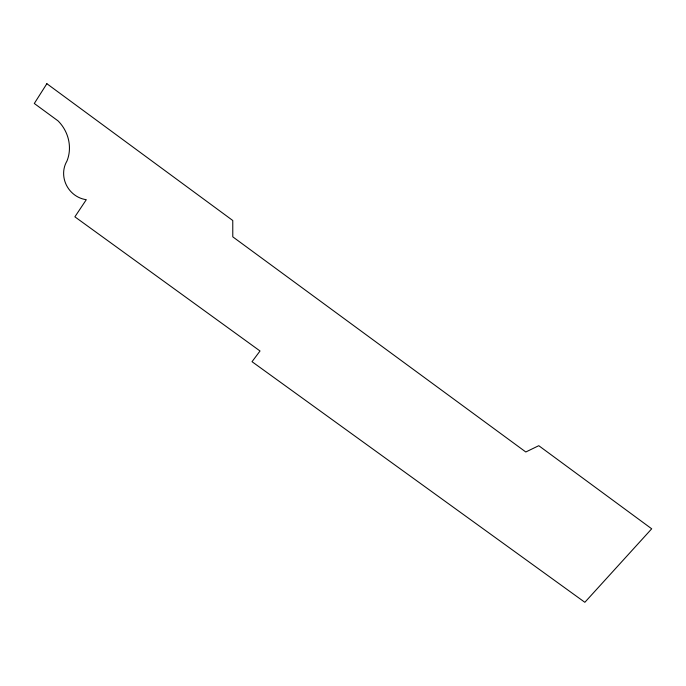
<?xml version="1.0" encoding="UTF-8"?>
<svg xmlns="http://www.w3.org/2000/svg" width="686" height="686" viewBox="0 0 686 686"><rect width="100%" height="100%" fill="white"/><g stroke="black" fill="none" stroke-linecap="round" stroke-linejoin="round"><path stroke-width="1.03" d="M46.862 83.701L34.3 103.483L58.018 120.865A36.066 33.22 57.1 0 1 66.928 161.107A25.433 23.744 55.3 0 0 86.299 199.686L74.877 216.827L260.028 350.992L252.028 361.694L584.849 602.299L651.7 528.803L538.767 445.694L525.81 451.988L232.786 236.841L232.768 220.506L46.862 83.701"/></g></svg>
